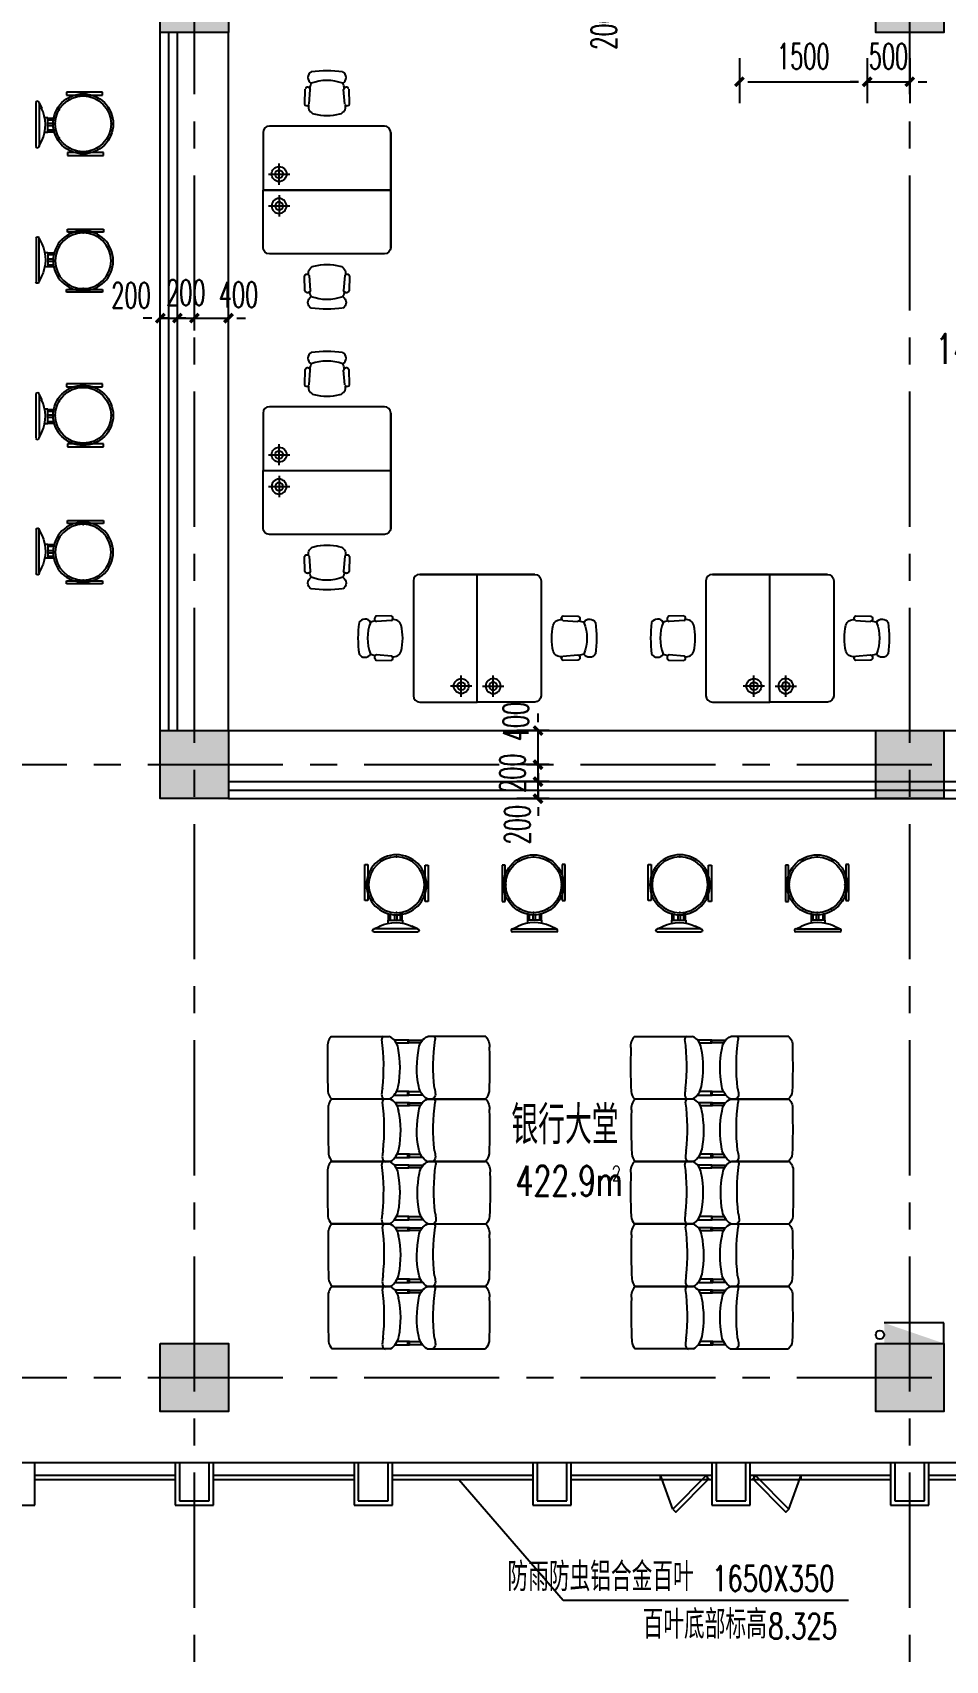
# Model space of a CAD drawing. Extents: x 824790 to 973415, y 4290613 to 4374713.
# Drawn here: x 858410 to 869129, y 4318671 to 4337795 of the extents above; entities that cross this region are included whole.
import ezdxf

# ---------------------------------------------------------------- set-up
doc = ezdxf.new("R2010")
doc.units = 0
doc.header["$LTSCALE"] = 1000
doc.header["$MEASUREMENT"] = 0
for name, pattern in [('ACAD_ISO08W100', [36, 24, -3, 6, -3]), ('CENTER', [50.8, 31.75, -6.35, 6.35, -6.35]), ('DOTE', [2.42, 2, -0.2, 0.02, -0.2])]:
    doc.linetypes.add(name, pattern=pattern)
doc.layers.get('0').update_dxf_attribs({"color": 255, "linetype": 'CONTINUOUS'})
doc.layers.add('0-消防箱', color=7, linetype='CONTINUOUS', lineweight=25)
for name, color, linetype in [('A-AREA-TEXT', 6, 'CONTINUOUS'), ('A-DIM', 201, 'CONTINUOUS'), ('A-DOTE', 8, 'ACAD_ISO08W100'), ('A-FIN-GRAN', 34, 'CONTINUOUS'), ('A-FUR', 251, 'CONTINUOUS'), ('A-NOTE', 150, 'CONTINUOUS'), ('A-TEXT-CN', 31, 'CONTINUOUS'), ('A-WINDOW', 4, 'CONTINUOUS'), ('DOTE', 17, 'DOTE'), ('HATCH-F252', 252, 'CONTINUOUS'), ('PUB_TEXT', 7, 'CONTINUOUS'), ('S-COLUMN', 1, 'CONTINUOUS'), ('WINDOW', 4, 'CONTINUOUS'), ('柱子', 9, 'CONTINUOUS')]:
    doc.layers.add(name, color=color, linetype=linetype)
doc.styles.add('_HZTXT', font='tjromans.shx', dxfattribs={"width": 0.7, "bigfont": 'tjhztxt.shx'})
doc.styles.add('_TCH_DIM', font='SIMPLEX', dxfattribs={"bigfont": 'GBCBIG'})
doc.styles.add('DIM_FONT', font='SIMPLEX.shx', dxfattribs={"width": 0.6, "bigfont": 'GBCBIG.shx'})
doc.styles.add('PRC-S', font='TJROMANS.shx', dxfattribs={"width": 0.7, "bigfont": 'hztxt.shx'})
doc.dimstyles.new('DIMN', dxfattribs={"dimtxt": 300, "dimasz": 100, "dimexe": 250, "dimexo": 300, "dimgap": 150, "dimtad": 1, "dimdec": 0, "dimzin": 0, "dimdsep": 46, "dimtxsty": 'DIM_FONT', "dimblk": 'h-_ArchTick', "dimcen": 0.09, "dimclrt": 7, "dimazin": 2, "dimtfac": 1, "dimtdec": 0, "dimtix": 1, "dimtmove": 2, "dimatfit": 3, "dimfxl": 0, "dimtolj": 1, "dimtzin": 0, "dimarcsym": 0})

# ---------------------------------------------------------------- blocks, each defined once
blk = doc.blocks.new('h-wrt')
at = {"layer": 'A-DOTE', "linetype": 'CENTER', "ltscale": 0.05}
for p, q in [((-2580328.9, -1784214.6), (-2580328.9, -1744636.2)), ((-2571928.9, -1784214.6), (-2571928.9, -1744636.2)), ((-2603736, -1769229), (-2483728.3, -1769229)), ((-2603736, -1776429), (-2535091.1, -1776429))]:
    blk.add_line(p, q, dxfattribs=at)
blk = doc.blocks.new('h-2ef')
at = {"layer": 'A-FUR'}
for p, q in [((-3382299, -1359991), (-3382303, -1360168)), ((-3382250, -1360171), (-3382237, -1359996)), ((-3381831, -1360171), (-3381845, -1359996)), ((-3381778, -1360168), (-3381782, -1359991)), ((-3382791, -1360502), (-3382791, -1361177)), ((-3381366, -1360427), (-3382716, -1360427)), ((-3381291, -1361177), (-3381291, -1360502)), ((-3381291, -1360502), (-3381291, -1361177)), ((-3382603, -1361115), (-3382603, -1360865)), ((-3382728, -1360990), (-3382478, -1360990)), ((-3382791, -1361177), (-3381291, -1361177))]:
    blk.add_line(p, q, dxfattribs=at)
for radius in [87.5, 46.9]:
    blk.add_circle((-3382603, -1360990), radius, dxfattribs=at)
for centre, radius, start, end in [((-3382186, -1359857), 78.7, 119.7111, 239.0906), ((-3382062, -1360005), 183, 153.7878, 172.6653), ((-3382041, -1360417), 527, 69.3647, 110.6353), ((-3382041, -1361205), 1428, 82.5907, 97.4093), ((-3381895, -1359857), 78.7, 300.9094, 60.2889), ((-3382019, -1360005), 183, 7.3347, 26.2122), ((-3382268, -1360003), 32.7, 40.1862, 157.8436), ((-3382268, -1360003), 32.7, 12.8663, 40.1862), ((-3381813, -1360003), 32.7, 139.8138, 167.1337), ((-3381813, -1360003), 32.7, 22.1564, 139.8138), ((-3382276, -1360159), 28.8, 198.7162, 308.0865), ((-3382168, -1360196), 91.4, 170.6739, 253.8913), ((-3382276, -1360159), 28.8, 308.0865, 333.9569), ((-3382041, -1359658), 644, 256.275, 283.725), ((-3381913, -1360196), 91.4, 286.1087, 9.3261), ((-3381805, -1360159), 28.8, 206.0431, 231.9135), ((-3381805, -1360159), 28.8, 231.9135, 341.2838), ((-3382716, -1360502), 75, 90, 180), ((-3381366, -1360502), 75, 0, 90)]:
    blk.add_arc(centre, radius, start, end, dxfattribs=at)
blk = doc.blocks.new('h-fewfwef')
at = {"layer": 'A-FUR'}
for p, q in [((-3088873, -1341988), (-3088873, -1342323)), ((-3088808, -1341988), (-3088873, -1341988)), ((-3088808, -1342279), (-3088808, -1341988)), ((-3087665, -1341983), (-3087665, -1342276)), ((-3087585, -1341983), (-3087665, -1341983)), ((-3087585, -1342328), (-3087585, -1341983)), ((-3088957, -1343809), (-3088962, -1342448)), ((-3087491, -1342433), (-3087491, -1343803))]:
    blk.add_line(p, q, dxfattribs=at)
for centre, radius, start, end in [((-3088647, -1342579), 341, 96.2795, 157.4325), ((-3088222, -1344490), 2297, 79.0014, 101.6279), ((-3087869, -1342676), 449, 32.7536, 79.0014), ((-3087596, -1342509), 118, 265.4315, 338.5532), ((-3088899, -1342540), 82.4, 214.7087, 278.0538), ((-3088258, -1347073), 4496, 83.4336, 98.0538), ((-3087515, -1341501), 1129, 258.3164, 265.4315), ((-3088740, -1343588), 310, 225.6627, 279.4043), ((-3088277, -1328839), 15060, 268.4306, 272.3125), ((-3087698, -1343596), 292, 275.5476, 314.9855)]:
    blk.add_arc(centre, radius, start, end, dxfattribs=at)
blk = doc.blocks.new('h-ewryer')
at = {"layer": 'A-WINDOW', "ltscale": 0.5}
blk.add_line((366378, 243878), (366234, 243482), dxfattribs=at)
at = {"layer": 'A-WINDOW'}
for p, q in [((366234, 243532), (366234, 243482)), ((366784, 243532), (366784, 243482))]:
    blk.add_line(p, q, dxfattribs=at)
at = {"layer": 'A-WINDOW', "ltscale": 0.5}
blk.add_lwpolyline([(366378, 243878), (366413, 243914), (366802, 243525), (366767, 243489)], close=True, dxfattribs=at)
blk = doc.blocks.new('h-2层裙房幕墙')
at = {"layer": 'A-FIN-GRAN'}
for p, q in [((757036, 4008235), (757036, 4008735)), ((758686, 4008735), (758686, 4008235)), ((758736, 4008735), (758736, 4008285)), ((759086, 4008285), (759086, 4008735)), ((759136, 4008235), (759136, 4008735)), ((760786, 4008735), (760786, 4008235)), ((760836, 4008735), (760836, 4008285)), ((761186, 4008285), (761186, 4008735)), ((761236, 4008235), (761236, 4008735)), ((762886, 4008735), (762886, 4008235)), ((762936, 4008735), (762936, 4008285)), ((763286, 4008285), (763286, 4008735)), ((763336, 4008235), (763336, 4008735)), ((764986, 4008735), (764986, 4008235)), ((765036, 4008735), (765036, 4008285)), ((765386, 4008285), (765386, 4008735)), ((765436, 4008235), (765436, 4008735)), ((767086, 4008735), (767086, 4008235)), ((767136, 4008735), (767136, 4008285)), ((767486, 4008285), (767486, 4008735)), ((767536, 4008235), (767536, 4008735)), ((756586, 4008235), (757036, 4008235)), ((758686, 4008235), (759136, 4008235)), ((758736, 4008285), (759086, 4008285)), ((760786, 4008235), (761236, 4008235)), ((760836, 4008285), (761186, 4008285)), ((762886, 4008235), (763336, 4008235)), ((762936, 4008285), (763286, 4008285)), ((764986, 4008235), (765436, 4008235)), ((765036, 4008285), (765386, 4008285)), ((767086, 4008235), (767536, 4008235)), ((767136, 4008285), (767486, 4008285))]:
    blk.add_line(p, q, dxfattribs=at)
at = {"layer": 'WINDOW'}
for p, q in [((740236, 4008735), (776411, 4008735)), ((757036, 4008735), (758686, 4008735)), ((759136, 4008735), (760786, 4008735)), ((761236, 4008735), (762886, 4008735)), ((763336, 4008735), (764986, 4008735)), ((765436, 4008735), (767086, 4008735)), ((767536, 4008735), (769186, 4008735)), ((757036, 4008585), (758686, 4008585)), ((759136, 4008585), (760786, 4008585)), ((761236, 4008585), (762886, 4008585)), ((763336, 4008585), (764986, 4008585)), ((765436, 4008585), (767086, 4008585)), ((767536, 4008585), (769186, 4008585)), ((757036, 4008535), (758686, 4008535)), ((759136, 4008535), (760786, 4008535)), ((761236, 4008535), (762886, 4008535)), ((763336, 4008535), (764986, 4008535)), ((765436, 4008535), (767086, 4008535)), ((767536, 4008535), (769186, 4008535))]:
    blk.add_line(p, q, dxfattribs=at)
at = {"layer": 'A-WINDOW', "xscale": -1, "rotation": 180}
blk.add_blockref('h-ewryer', (398151, 4252067), dxfattribs=at)
at = {"layer": 'A-WINDOW', "rotation": 180}
blk.add_blockref('h-ewryer', (1132270, 4252067), dxfattribs=at)
blk = doc.blocks.new('h-gbe')
at = {"layer": 'A-FUR', "linetype": 'Continuous'}
for p, q in [((-3399274, -1360825), (-3399274, -1361250)), ((-3399239, -1360825), (-3399274, -1360825)), ((-3399239, -1361250), (-3399239, -1360825)), ((-3398566, -1360814), (-3398566, -1361239)), ((-3398531, -1360814), (-3398566, -1360814)), ((-3398531, -1361239), (-3398531, -1360814)), ((-3399274, -1361250), (-3399239, -1361250)), ((-3398566, -1361239), (-3398531, -1361239)), ((-3398974, -1361468), (-3398974, -1361508)), ((-3398807, -1361468), (-3398974, -1361468)), ((-3398970, -1361465), (-3398970, -1361389)), ((-3398950, -1361465), (-3398950, -1361393)), ((-3398910, -1361465), (-3398910, -1361401)), ((-3398882, -1361465), (-3398882, -1361401)), ((-3398831, -1361465), (-3398831, -1361393)), ((-3398811, -1361465), (-3398811, -1361389)), ((-3398807, -1361508), (-3398807, -1361468)), ((-3398637, -1361607), (-3399152, -1361607)), ((-3399149, -1361572), (-3399083, -1361541)), ((-3399146, -1361570), (-3398637, -1361570)), ((-3398640, -1361572), (-3398706, -1361541))]:
    blk.add_line(p, q, dxfattribs=at)
for radius in [353, 328]:
    blk.add_circle((-3398903, -1361054), radius, dxfattribs=at)
for centre, radius, start, end in [((-3399150, -1361590), 18.4, 83.2585, 261.2092), ((-3398892, -1361938), 440, 64.7367, 116.7909), ((-3398639, -1361590), 18.4, 278.7908, 96.7415)]:
    blk.add_arc(centre, radius, start, end, dxfattribs=at)
for p in [(-3399187, -1360890), (-3399067, -1360770), (-3398903, -1360726), (-3398739, -1360770), (-3398620, -1360890), (-3399231, -1361054), (-3398576, -1361054), (-3399187, -1361217), (-3398620, -1361217), (-3399067, -1361337), (-3398903, -1361381), (-3398739, -1361337)]:
    blk.add_point(p, dxfattribs=at)
blk = doc.blocks.new('h-消火栓')
at = {"color": 0}
for p, q in [((50, -240), (50, 0)), ((50, 0), (750, 0))]:
    blk.add_line(p, q, dxfattribs=at)
blk.add_solid([(50, -240), (750, 0), (50, -240), (750, -240)], dxfattribs=at)
blk = doc.blocks.new('h-qwwe')
at = {"layer": 'HATCH-F252'}
blk.add_hatch(color=256, dxfattribs=at).paths.add_polyline_path([(-400, 400), (400, 400), (400, -400), (-400, -400)])
at = {"layer": 'S-COLUMN', "color": 1}
blk.add_lwpolyline([(-400, 400), (400, 400), (400, -400), (-400, -400)], close=True, dxfattribs=at)
blk = doc.blocks.new('h-800zhu')
at = {"layer": '柱子'}
for p in [(-2580329, -1396131), (-2571929, -1396131), (-2580329, -1405131), (-2571929, -1405131), (-2580329, -1412331), (-2571929, -1412331)]:
    blk.add_blockref('h-qwwe', p, dxfattribs=at)
blk = doc.blocks.new('h-_ArchTick')
at = {"color": 0, "linetype": 'ByBlock', "const_width": 0.4}
blk.add_lwpolyline([(-0.5, -0.5), (0.5, 0.5)], dxfattribs=at)
blk = doc.blocks.new('*D844')
at = {"layer": 'A-DIM', "color": 0, "lineweight": -2, "transparency": 16777216}
for p, q in [((864345, 4329695), (864345, 4329795)), ((864475, 4329595), (864095, 4329595)), ((864345, 4329195), (864345, 4329595)), ((864475, 4329195), (864095, 4329195)), ((864345, 4329095), (864345, 4328995))]:
    blk.add_line(p, q, dxfattribs=at)
at = {"layer": 'A-DIM', "color": 0, "lineweight": -2, "transparency": 16777216, "xscale": 100, "yscale": 100, "zscale": 100}
for p, rotation in [((864345, 4329595), 270), ((864345, 4329195), 90)]:
    blk.add_blockref('h-_ArchTick', p, dxfattribs=dict(at, rotation=rotation))
at = {"layer": 'A-DIM', "color": 7, "transparency": 16777216, "insert": (864084, 4329701), "char_height": 300, "attachment_point": 5, "rotation": 90, "style": 'DIM_FONT'}
blk.add_mtext('\\A1;400', dxfattribs=at)
blk = doc.blocks.new('*D845')
at = {"layer": 'A-DIM', "color": 0, "lineweight": -2, "transparency": 16777216}
for p, q in [((864345, 4329295), (864345, 4329395)), ((864475, 4329195), (864095, 4329195)), ((864345, 4328995), (864345, 4329195)), ((864475, 4328995), (864095, 4328995)), ((864345, 4328895), (864345, 4328795))]:
    blk.add_line(p, q, dxfattribs=at)
at = {"layer": 'A-DIM', "color": 0, "lineweight": -2, "transparency": 16777216, "xscale": 100, "yscale": 100, "zscale": 100}
for p, rotation in [((864345, 4329195), 270), ((864345, 4328995), 90)]:
    blk.add_blockref('h-_ArchTick', p, dxfattribs=dict(at, rotation=rotation))
at = {"layer": 'A-DIM', "color": 7, "transparency": 16777216, "insert": (864045, 4329095), "char_height": 300, "attachment_point": 5, "rotation": 90, "style": 'DIM_FONT'}
blk.add_mtext('\\A1;200', dxfattribs=at)
blk = doc.blocks.new('*D846')
at = {"layer": 'A-DIM', "color": 0, "lineweight": -2, "transparency": 16777216}
for p, q in [((864345, 4329095), (864345, 4329195)), ((864475, 4328995), (864095, 4328995)), ((864345, 4328795), (864345, 4328995)), ((864475, 4328795), (864095, 4328795)), ((864345, 4328695), (864345, 4328595))]:
    blk.add_line(p, q, dxfattribs=at)
at = {"layer": 'A-DIM', "color": 0, "lineweight": -2, "transparency": 16777216, "xscale": 100, "yscale": 100, "zscale": 100}
for p, rotation in [((864345, 4328995), 270), ((864345, 4328795), 90)]:
    blk.add_blockref('h-_ArchTick', p, dxfattribs=dict(at, rotation=rotation))
at = {"layer": 'A-DIM', "color": 7, "transparency": 16777216, "insert": (864102, 4328489), "char_height": 300, "attachment_point": 5, "rotation": 90, "style": 'DIM_FONT'}
blk.add_mtext('\\A1;200', dxfattribs=at)
blk = doc.blocks.new('*D847')
at = {"layer": 'A-DIM', "color": 0, "lineweight": -2, "transparency": 16777216}
for p, q in [((860310, 4334295), (860310, 4334690)), ((860710, 4334295), (860710, 4334690)), ((860210, 4334440), (860110, 4334440)), ((860310, 4334440), (860710, 4334440)), ((860810, 4334440), (860910, 4334440))]:
    blk.add_line(p, q, dxfattribs=at)
at = {"layer": 'A-DIM', "color": 0, "lineweight": -2, "transparency": 16777216, "xscale": 100, "yscale": 100, "zscale": 100}
blk.add_blockref('h-_ArchTick', (860310, 4334440), dxfattribs=at)
at = {"layer": 'A-DIM', "color": 0, "lineweight": -2, "transparency": 16777216, "xscale": 100, "yscale": 100, "zscale": 100, "rotation": 180}
blk.add_blockref('h-_ArchTick', (860710, 4334440), dxfattribs=at)
at = {"layer": 'A-DIM', "color": 7, "transparency": 16777216, "insert": (860828, 4334716), "char_height": 300, "attachment_point": 5, "style": 'DIM_FONT'}
blk.add_mtext('\\A1;400', dxfattribs=at)
blk = doc.blocks.new('*D848')
at = {"layer": 'A-DIM', "color": 0, "lineweight": -2, "transparency": 16777216}
for p, q in [((860110, 4334295), (860110, 4334690)), ((860310, 4334295), (860310, 4334690)), ((860010, 4334440), (859910, 4334440)), ((860110, 4334440), (860310, 4334440)), ((860410, 4334440), (860510, 4334440))]:
    blk.add_line(p, q, dxfattribs=at)
at = {"layer": 'A-DIM', "color": 0, "lineweight": -2, "transparency": 16777216, "xscale": 100, "yscale": 100, "zscale": 100}
blk.add_blockref('h-_ArchTick', (860110, 4334440), dxfattribs=at)
at = {"layer": 'A-DIM', "color": 0, "lineweight": -2, "transparency": 16777216, "xscale": 100, "yscale": 100, "zscale": 100, "rotation": 180}
blk.add_blockref('h-_ArchTick', (860310, 4334440), dxfattribs=at)
at = {"layer": 'A-DIM', "color": 7, "transparency": 16777216, "insert": (860210, 4334740), "char_height": 300, "attachment_point": 5, "style": 'DIM_FONT'}
blk.add_mtext('\\A1;200', dxfattribs=at)
blk = doc.blocks.new('*D849')
at = {"layer": 'A-DIM', "color": 0, "lineweight": -2, "transparency": 16777216}
for p, q in [((859910, 4334295), (859910, 4334690)), ((860110, 4334295), (860110, 4334690)), ((859810, 4334440), (859710, 4334440)), ((859910, 4334440), (860110, 4334440)), ((860210, 4334440), (860310, 4334440))]:
    blk.add_line(p, q, dxfattribs=at)
at = {"layer": 'A-DIM', "color": 0, "lineweight": -2, "transparency": 16777216, "xscale": 100, "yscale": 100, "zscale": 100}
blk.add_blockref('h-_ArchTick', (859910, 4334440), dxfattribs=at)
at = {"layer": 'A-DIM', "color": 0, "lineweight": -2, "transparency": 16777216, "xscale": 100, "yscale": 100, "zscale": 100, "rotation": 180}
blk.add_blockref('h-_ArchTick', (860110, 4334440), dxfattribs=at)
at = {"layer": 'A-DIM', "color": 7, "transparency": 16777216, "insert": (859565, 4334708), "char_height": 300, "attachment_point": 5, "style": 'DIM_FONT'}
blk.add_mtext('\\A1;200', dxfattribs=at)
blk = doc.blocks.new('*D850')
at = {"layer": 'A-DIM', "color": 0, "lineweight": -2, "transparency": 16777216}
for p, q in [((868210, 4337495), (868210, 4336967)), ((868710, 4337495), (868710, 4336967)), ((868110, 4337217), (868010, 4337217)), ((868210, 4337217), (868710, 4337217)), ((868810, 4337217), (868910, 4337217))]:
    blk.add_line(p, q, dxfattribs=at)
at = {"layer": 'A-DIM', "color": 0, "lineweight": -2, "transparency": 16777216, "xscale": 100, "yscale": 100, "zscale": 100}
blk.add_blockref('h-_ArchTick', (868210, 4337217), dxfattribs=at)
at = {"layer": 'A-DIM', "color": 0, "lineweight": -2, "transparency": 16777216, "xscale": 100, "yscale": 100, "zscale": 100, "rotation": 180}
blk.add_blockref('h-_ArchTick', (868710, 4337217), dxfattribs=at)
at = {"layer": 'A-DIM', "color": 7, "transparency": 16777216, "insert": (868460, 4337517), "char_height": 300, "attachment_point": 5, "style": 'DIM_FONT'}
blk.add_mtext('\\A1;500', dxfattribs=at)
blk = doc.blocks.new('*D851')
at = {"layer": 'A-DIM', "color": 0, "lineweight": -2, "transparency": 16777216}
for p, q in [((866710, 4337495), (866710, 4336967)), ((868210, 4337495), (868210, 4336967)), ((866810, 4337217), (868110, 4337217))]:
    blk.add_line(p, q, dxfattribs=at)
at = {"layer": 'A-DIM', "color": 0, "lineweight": -2, "transparency": 16777216, "xscale": 100, "yscale": 100, "zscale": 100, "rotation": 180}
blk.add_blockref('h-_ArchTick', (866710, 4337217), dxfattribs=at)
at = {"layer": 'A-DIM', "color": 0, "lineweight": -2, "transparency": 16777216, "xscale": 100, "yscale": 100, "zscale": 100}
blk.add_blockref('h-_ArchTick', (868210, 4337217), dxfattribs=at)
at = {"layer": 'A-DIM', "color": 7, "transparency": 16777216, "insert": (867460, 4337517), "char_height": 300, "attachment_point": 5, "style": 'DIM_FONT'}
blk.add_mtext('\\A1;1500', dxfattribs=at)
blk = doc.blocks.new('*D856')
at = {"layer": 'A-DIM', "color": 0, "lineweight": -2, "transparency": 16777216}
for p, q in [((865463, 4338495), (865463, 4338595)), ((866110, 4338395), (865213, 4338395)), ((865463, 4338195), (865463, 4338395)), ((866110, 4338195), (865213, 4338195)), ((865463, 4338095), (865463, 4337995))]:
    blk.add_line(p, q, dxfattribs=at)
at = {"layer": 'A-DIM', "color": 0, "lineweight": -2, "transparency": 16777216, "xscale": 100, "yscale": 100, "zscale": 100}
for p, rotation in [((865463, 4338395), 270), ((865463, 4338195), 90)]:
    blk.add_blockref('h-_ArchTick', p, dxfattribs=dict(at, rotation=rotation))
at = {"layer": 'A-DIM', "color": 7, "transparency": 16777216, "insert": (865118, 4337825), "char_height": 300, "attachment_point": 5, "rotation": 90, "style": 'DIM_FONT'}
blk.add_mtext('\\A1;200', dxfattribs=at)

msp = doc.modelspace()

# ---------------------------------------------------------------- linework, layer by layer
at = {"layer": '0-消防箱'}
msp.add_circle((868359.9, 4322495.4), 50, dxfattribs=at)
at = {"layer": 'A-NOTE'}
for p, q in [((863415, 4320795.4), (864641.1, 4319380.4)), ((864641.1, 4319380.4), (867992.7, 4319380.4))]:
    msp.add_line(p, q, dxfattribs=at)
at = {"layer": 'A-WINDOW'}
for p, q in [((859909.9, 4329595.4), (859909.9, 4337795.4)), ((860009.9, 4329595.4), (860009.9, 4337795.4)), ((860109.9, 4329595.4), (860109.9, 4337795.4)), ((860709.9, 4329595.4), (860709.9, 4337795.4)), ((860709.9, 4329595.4), (876709.9, 4329595.4)), ((860709.9, 4328995.4), (876709.9, 4328995.4)), ((860709.9, 4328895.4), (876709.9, 4328895.4)), ((860709.9, 4328795.4), (876709.9, 4328795.4))]:
    msp.add_line(p, q, dxfattribs=at)

# ---------------------------------------------------------------- block references
at = {"layer": '0-消防箱', "xscale": -1}
msp.add_blockref('h-消火栓', (869159.9, 4322635.4), dxfattribs=at)
at = {"layer": 'A-FUR'}
for name, p in [('h-2ef', (4243907.7, 5697123.2)), ('h-2ef', (4243907.7, 5693826.2)), ('h-gbe', (4263196.4, 5688837.2)), ('h-gbe', (4266525, 5688837.2))]:
    msp.add_blockref(name, p, dxfattribs=at)
for name, p, rotation in [('h-gbe', (2220057.9, 937820), 270), ('h-gbe', (2220057.9, 934395.7), 270), ('h-2ef', (-497546, 7712720.7), 90), ('h-2ef', (-494110, 7712720.7), 90)]:
    msp.add_blockref(name, p, dxfattribs=dict(at, rotation=rotation))
at = {"layer": 'A-FUR', "xscale": -1}
for name, p, rotation in [('h-2ef', (4243907.7, 2974768.7), 180), ('h-gbe', (2220057.9, 7734017.7), 270), ('h-2ef', (4243907.7, 2971471.7), 180), ('h-gbe', (2220057.9, 7730593.3), 270), ('h-2ef', (2224808.4, 7712720.7), 270), ('h-2ef', (2228244.5, 7712720.7), 270)]:
    msp.add_blockref(name, p, dxfattribs=dict(at, rotation=rotation))
for p in [(-2536220, 5688837.2), (-2532891.4, 5688837.2)]:
    msp.add_blockref('h-gbe', p, dxfattribs=at)
at = {"layer": 'A-FUR', "yscale": 0.5, "zscale": 0.5}
for p, xscale, rotation in [((1533821.3, 2781520.9), 0.5, 270), ((191826.1, 2781520.9), -0.5, 90), ((1537381.1, 2781520.9), 0.5, 270), ((195385.9, 2781520.9), -0.5, 90), ((1533828.7, 2780786.8), 0.5, 270), ((191826.1, 2780786.8), -0.5, 90), ((1537388.5, 2780786.8), 0.5, 270), ((195385.9, 2780786.8), -0.5, 90), ((1533821.3, 2780052.6), 0.5, 270), ((191833.5, 2780052.6), -0.5, 90), ((1537381.1, 2780052.6), 0.5, 270), ((195393.3, 2780052.6), -0.5, 90), ((1533828.7, 2779318.4), 0.5, 270), ((191826.1, 2779318.4), -0.5, 90), ((1537388.5, 2779318.4), 0.5, 270), ((195385.9, 2779318.4), -0.5, 90), ((1533828.7, 2778584.3), 0.5, 270), ((191826.1, 2778584.3), -0.5, 90), ((1537388.5, 2778584.3), 0.5, 270), ((195385.9, 2778584.3), -0.5, 90)]:
    msp.add_blockref('h-fewfwef', p, dxfattribs=dict(at, xscale=xscale, rotation=rotation))
at = {"layer": 'A-WINDOW'}
msp.add_blockref('h-2层裙房幕墙', (101399, 312260.4), dxfattribs=at)
at = {"layer": 'DOTE'}
msp.add_blockref('h-wrt', (3440638.8, 6098424.3), dxfattribs=at)
at = {"layer": 'S-COLUMN'}
msp.add_blockref('h-800zhu', (3440638.8, 5734326.8), dxfattribs=at)

# ---------------------------------------------------------------- texts
at = {"layer": 'A-AREA-TEXT', "style": '_HZTXT', "width": 0.7}
for s, height, p in [('146.1m', 350, (869012.2, 4333904.9)), ('422.9m', 350, (864081.5, 4324130.3)), ('2', 175, (865212.2, 4324305.3))]:
    msp.add_text(s, height=height, dxfattribs=at).set_placement(p)
at = {"layer": 'A-TEXT-CN', "style": 'PRC-S', "width": 0.7}
msp.add_text('银行大堂', height=450, dxfattribs=at).set_placement((864032.1, 4324735.8))
at = {"layer": 'PUB_TEXT', "style": '_TCH_DIM'}
for s, p in [('防雨防虫铝合金百叶', (863986, 4319485.4)), ('百叶底部标高', (865573.3, 4318925.4))]:
    msp.add_text(s, height=337.59, dxfattribs=at).set_placement(p)
at = {"layer": 'PUB_TEXT', "style": '_TCH_DIM', "width": 0.705882}
for s, p in [('1650X350', (866387.7, 4319485.4)), ('8.325', (867047.7, 4318925.4))]:
    msp.add_text(s, height=297.5, dxfattribs=at).set_placement(p)

# ---------------------------------------------------------------- dimensions: what is measured, and where the dimension line sits
at = {"layer": 'A-DIM'}
for base, p1, p2, angle, picture, middle in [((865463.1, 4338395.4), (866409.9, 4338195.4), (866409.9, 4338395.4), 90, '*D856', (865118.1, 4337825.4)), ((860109.9, 4334440.2), (859909.9, 4333995.4), (860109.9, 4333995.4), 0, '*D849', (859564.8, 4334708.2)), ((860709.9, 4334440.2), (860309.9, 4333995.4), (860709.9, 4333995.4), 0, '*D847', (860828.2, 4334715.8)), ((864345.2, 4329595.4), (864775.4, 4329195.4), (864775.4, 4329595.4), 90, '*D844', (864084.1, 4329700.7)), ((864345.2, 4328995.4), (864775.4, 4328795.4), (864775.4, 4328995.4), 90, '*D846', (864101.6, 4328489.1))]:
    dim = msp.add_linear_dim(base=base, p1=p1, p2=p2, angle=angle, dimstyle='DIMN', dxfattribs=at)
    dim.commit()
    dim.dimension.update_dxf_attribs({"geometry": picture, "text_midpoint": middle, "dimtype": 129})
for p1, p2, distance, picture, middle in [((866709.9, 4337795.4), (868209.9, 4337795.4), -578.4, '*D851', (867459.9, 4337517)), ((868209.9, 4337795.4), (868709.9, 4337795.4), -578.4, '*D850', (868459.9, 4337517)), ((860109.9, 4333995.4), (860309.9, 4333995.4), 444.8, '*D848', (860209.9, 4334740.2)), ((864775.4, 4328995.4), (864775.4, 4329195.4), 430.3, '*D845', (864045.2, 4329095.4))]:
    dim = msp.add_aligned_dim(p1=p1, p2=p2, distance=distance, dimstyle='DIMN', dxfattribs=at)
    dim.commit()
    dim.dimension.update_dxf_attribs({"geometry": picture, "text_midpoint": middle})

doc.saveas('drawing.dxf')
